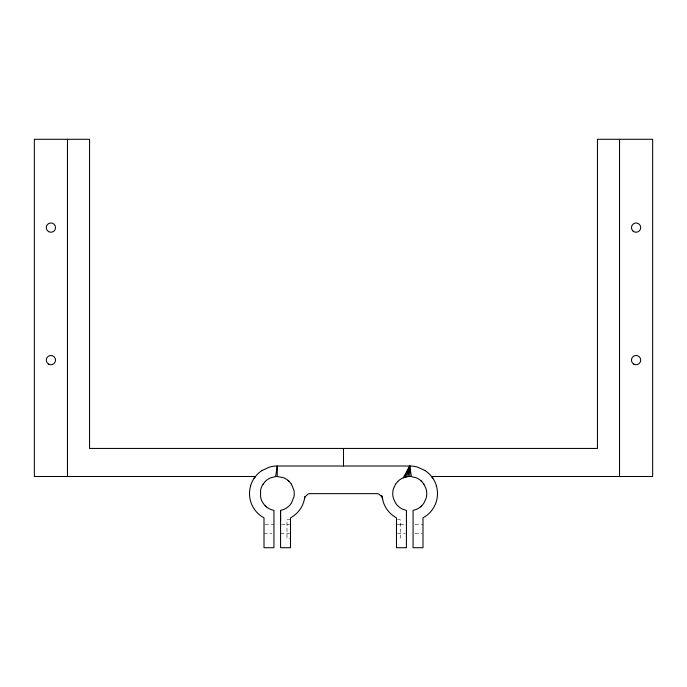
<?xml version="1.0" encoding="UTF-8"?>
<svg xmlns="http://www.w3.org/2000/svg" width="687" height="687" viewBox="0 0 687 687"><rect width="100%" height="100%" fill="white"/><g stroke="black" fill="none" stroke-linecap="round" stroke-linejoin="round"><path stroke-width="0.52" stroke-dasharray="3.44 2.58" d="M290.507 519.716L286.977 519.716L286.977 538.17L289.622 538.17M397.438 519.716L400.246 519.716L400.246 538.17L397.438 538.17M264.993 524.301L273.933 524.301M281.636 524.301L286.977 524.301M400.246 524.301L406.429 524.301M415.051 524.301L422.994 524.301M286.977 524.327L289.622 524.327M396.493 524.327L400.246 524.327M264.006 533.584L271.949 533.584M280.571 533.584L289.622 533.559M397.438 533.559L405.399 533.584M415.051 533.584L422.007 533.584"/><path stroke-width="1.03" d="M280.571 520.995L280.571 510.407L283.765 509.428A16.977 16.977 0 0 0 288.042 506.843A17.081 17.081 0 0 0 291.391 503.124L293.933 496.95A17.201 17.201 0 0 0 293.933 490.278L291.391 484.103M280.571 510.407L280.571 547.711L290.507 547.711L290.507 517.861L292.671 516.564A27.643 27.643 0 0 0 303.817 501.622L305.088 496.564M304.478 498.994L304.77 496.993L308.077 494.116A6.552 6.552 0 0 1 309.974 493.635L377.026 493.635A6.552 6.552 0 0 1 378.923 494.116L382.247 497.122L383.183 501.622A27.652 27.652 0 0 0 394.329 516.564L396.493 517.861L396.493 547.711L406.429 547.711L406.429 510.407L403.235 509.428A16.977 16.977 0 0 1 397.67 505.718A17.081 17.081 0 0 1 395.609 503.124L393.471 498.582A17.398 17.398 0 0 1 393.471 488.586L395.609 484.103M265.225 481.51A16.977 16.977 0 0 1 270.747 477.8L275.59 476.572L277.256 466.009L409.744 466.009A27.901 27.901 0 0 1 417.808 467.194L425.167 470.664M403.235 477.8L408.078 476.572L409.744 466.009L403.235 477.8A16.977 16.977 0 0 0 397.721 481.51M406.429 476.821L409.744 466.009L411.41 476.572L416.253 477.8A16.977 16.977 0 0 1 421.827 481.51M404.806 477.233L409.744 466.009L409.744 476.495L411.41 476.572M263.112 484.103L262.254 485.537A17.269 17.269 0 0 0 260.571 490.235L260.571 496.95A17.269 17.269 0 0 0 262.254 501.682L263.112 503.124A17.081 17.081 0 0 0 266.462 506.843M254.173 478.272L255.796 476.1A27.6 27.6 0 0 1 261.841 470.595M261.833 470.664L269.192 467.194A27.901 27.901 0 0 1 277.256 466.009L277.256 476.495L283.765 477.8A16.977 16.977 0 0 1 289.33 481.51M275.59 476.572L277.256 476.495M408.078 476.572L409.744 476.495M255.504 476.495L34.35 476.495L34.35 139.289L89.559 139.289L89.559 448.439L597.441 448.439L597.441 139.289L652.65 139.289L652.65 476.495L431.496 476.495M432.827 478.272L431.204 476.1A27.6 27.6 0 0 0 425.159 470.595M381.912 496.564L382.522 498.994M423.888 484.103L426.026 488.646A17.398 17.398 0 0 1 426.026 498.582L423.888 503.124A17.081 17.081 0 0 1 420.538 506.843M619.528 139.289L619.528 476.495M343.5 448.439L343.5 466.009M67.472 139.289L67.472 476.495M288.042 480.514A17.081 17.081 0 0 1 291.391 484.241M265.173 505.718A16.977 16.977 0 0 0 270.695 509.428L273.933 510.407L273.933 547.711L264.006 547.711L264.006 517.861L261.833 516.564A27.652 27.652 0 0 1 250.695 501.622A27.6 27.6 0 0 1 250.695 485.554M263.112 484.241A17.081 17.081 0 0 1 265.225 481.639M420.538 480.514A17.081 17.081 0 0 1 423.888 484.241M431.762 476.666A27.643 27.643 0 0 1 436.305 485.46M421.775 505.718A16.977 16.977 0 0 1 416.253 509.428L413.067 510.407L413.067 547.711L422.994 547.711L422.994 517.861L425.167 516.564A27.643 27.643 0 0 0 436.305 501.622A27.6 27.6 0 0 0 436.305 485.554M395.609 484.241A17.081 17.081 0 0 1 397.721 481.639M250.695 485.443A27.652 27.652 0 0 1 255.238 476.649M382.127 496.254L381.517 496.04L382.127 496.254M48.597 231.631A4.637 4.637 0 0 0 55.553 227.612A4.637 4.637 0 0 0 48.597 223.601A4.637 4.637 0 0 0 48.597 231.631M632.813 230.892A4.637 4.637 0 0 0 640.567 228.814A4.637 4.637 0 0 0 634.891 223.138A4.637 4.637 0 0 0 632.813 230.892M633.766 364.127A4.637 4.637 0 0 0 640.722 360.108A4.637 4.637 0 0 0 633.766 356.089A4.637 4.637 0 0 0 633.766 364.127M48.597 364.127A4.637 4.637 0 0 0 55.553 360.108A4.637 4.637 0 0 0 48.597 356.089A4.637 4.637 0 0 0 48.597 364.127"/></g></svg>
